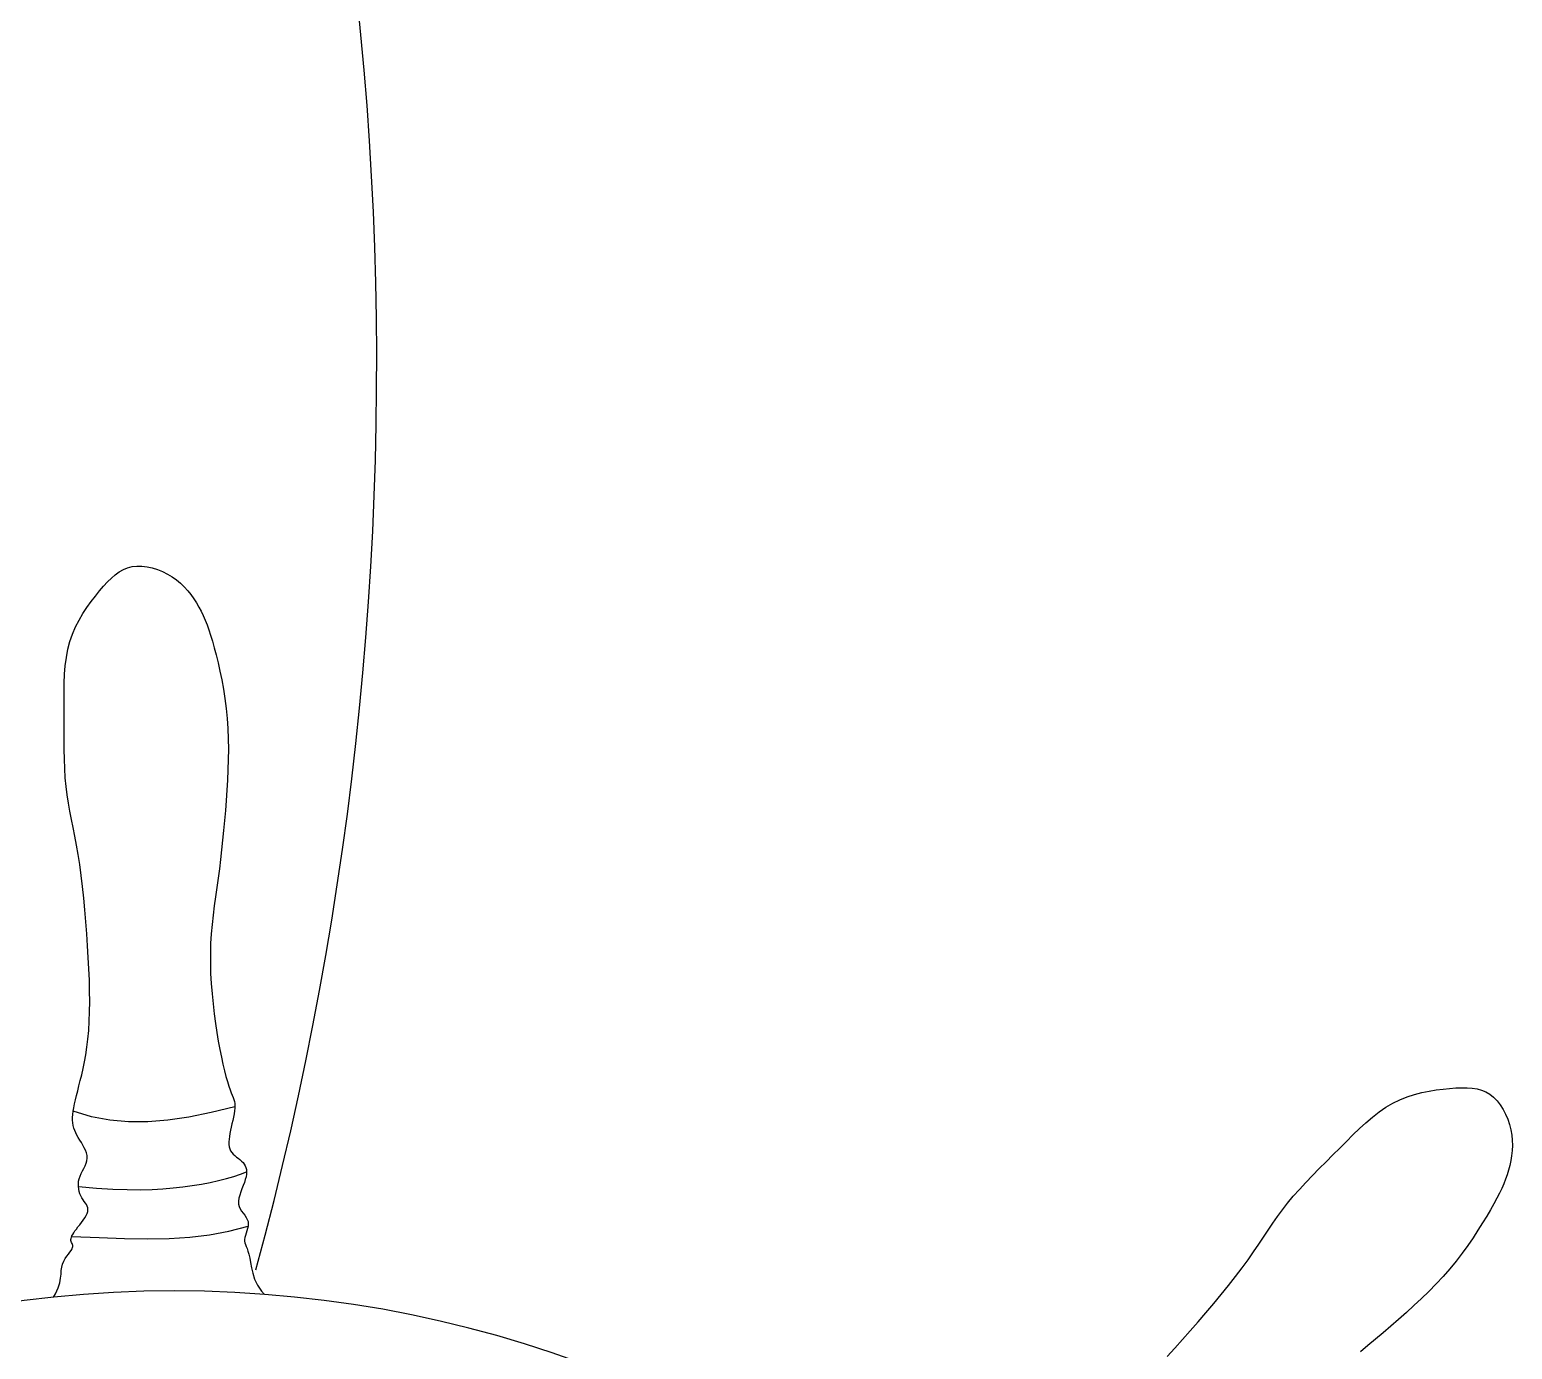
# Model space of a CAD drawing. Header units: millimetres. Extents: x -37 to 8970, y -2 to 4773.
# Drawn here: x 7654.2 to 7746.8, y 510.2 to 592.7 of the extents above; entities that cross this region are included whole.
import ezdxf

# ---------------------------------------------------------------- set-up
doc = ezdxf.new("R2010")
doc.units = ezdxf.units.MM

msp = doc.modelspace()

# ---------------------------------------------------------------- linework, layer by layer
at = {"color": 18, "true_color": 0x000000}
for p, q in [((7659.542, 558.637), (7659.789, 558.816)), ((7659.789, 558.816), (7660.045, 558.962)), ((7660.045, 558.962), (7660.311, 559.071)), ((7660.311, 559.071), (7660.593, 559.143)), ((7660.593, 559.143), (7660.892, 559.176)), ((7660.892, 559.176), (7661.205, 559.171)), ((7661.205, 559.171), (7661.527, 559.132)), ((7661.527, 559.132), (7661.853, 559.061)), ((7661.853, 559.061), (7662.178, 558.96)), ((7662.178, 558.96), (7662.496, 558.832)), ((7662.496, 558.832), (7662.804, 558.68)), ((7658.56, 557.622), (7658.812, 557.916)), ((7658.812, 557.916), (7659.057, 558.185)), ((7659.057, 558.185), (7659.299, 558.426)), ((7659.299, 558.426), (7659.542, 558.637)), ((7662.804, 558.68), (7663.096, 558.505)), ((7663.096, 558.505), (7663.369, 558.311)), ((7663.369, 558.311), (7663.621, 558.101)), ((7663.621, 558.101), (7663.854, 557.875)), ((7663.854, 557.875), (7664.07, 557.638)), ((7657.773, 556.597), (7658.036, 556.962)), ((7658.036, 556.962), (7658.3, 557.303)), ((7658.3, 557.303), (7658.56, 557.622)), ((7664.07, 557.638), (7664.269, 557.391)), ((7664.269, 557.391), (7664.451, 557.136)), ((7664.451, 557.136), (7664.619, 556.877)), ((7657.278, 555.804), (7657.519, 556.211)), ((7657.519, 556.211), (7657.773, 556.597)), ((7664.619, 556.877), (7664.772, 556.616)), ((7664.772, 556.616), (7664.913, 556.353)), ((7664.913, 556.353), (7665.043, 556.085)), ((7665.043, 556.085), (7665.164, 555.806)), ((7656.864, 554.929), (7657.058, 555.376)), ((7657.058, 555.376), (7657.278, 555.804)), ((7665.164, 555.806), (7665.279, 555.512)), ((7665.279, 555.512), (7665.391, 555.196)), ((7665.391, 555.196), (7665.5, 554.855)), ((7656.576, 553.976), (7656.702, 554.461)), ((7656.702, 554.461), (7656.864, 554.929)), ((7665.5, 554.855), (7665.61, 554.482)), ((7665.61, 554.482), (7665.724, 554.072)), ((7656.419, 552.952), (7656.483, 553.472)), ((7656.483, 553.472), (7656.576, 553.976)), ((7665.724, 554.072), (7665.841, 553.623)), ((7665.841, 553.623), (7665.961, 553.135)), ((7656.354, 551.865), (7656.377, 552.416)), ((7656.377, 552.416), (7656.419, 552.952)), ((7665.961, 553.135), (7666.079, 552.614)), ((7666.079, 552.614), (7666.193, 552.064)), ((7656.343, 551.3), (7656.354, 551.865)), ((7666.193, 552.064), (7666.298, 551.489)), ((7666.298, 551.489), (7666.393, 550.893)), ((7656.34, 550.722), (7656.343, 551.3)), ((7656.34, 550.132), (7656.34, 550.722)), ((7666.393, 550.893), (7666.474, 550.281)), ((7656.337, 548.926), (7656.339, 549.532)), ((7656.339, 549.532), (7656.34, 550.132)), ((7666.474, 550.281), (7666.536, 549.657)), ((7666.536, 549.657), (7666.579, 549.025)), ((7656.338, 548.317), (7656.337, 548.926)), ((7666.579, 549.025), (7666.602, 548.387)), ((7656.344, 547.711), (7656.338, 548.317)), ((7656.358, 547.112), (7656.344, 547.711)), ((7666.602, 548.387), (7666.61, 547.744)), ((7666.61, 547.744), (7666.602, 547.099)), ((7656.381, 546.525), (7656.358, 547.112)), ((7666.602, 547.099), (7666.582, 546.453)), ((7656.416, 545.953), (7656.381, 546.525)), ((7656.466, 545.402), (7656.416, 545.953)), ((7666.552, 545.809), (7666.513, 545.167)), ((7666.582, 546.453), (7666.552, 545.809)), ((7656.532, 544.873), (7656.466, 545.402)), ((7656.612, 544.361), (7656.532, 544.873)), ((7666.513, 545.167), (7666.469, 544.53)), ((7656.703, 543.856), (7656.612, 544.361)), ((7666.469, 544.53), (7666.42, 543.9)), ((7656.802, 543.351), (7656.703, 543.856)), ((7656.907, 542.837), (7656.802, 543.351)), ((7666.367, 543.276), (7666.311, 542.658)), ((7666.42, 543.9), (7666.367, 543.276)), ((7657.013, 542.305), (7656.907, 542.837)), ((7657.12, 541.747), (7657.013, 542.305)), ((7666.311, 542.658), (7666.25, 542.047)), ((7657.222, 541.154), (7657.12, 541.747)), ((7657.319, 540.521), (7657.222, 541.154)), ((7666.186, 541.443), (7666.117, 540.845)), ((7666.25, 542.047), (7666.186, 541.443)), ((7657.409, 539.851), (7657.319, 540.521)), ((7666.045, 540.254), (7665.968, 539.669)), ((7666.117, 540.845), (7666.045, 540.254)), ((7657.492, 539.152), (7657.409, 539.851)), ((7665.968, 539.669), (7665.889, 539.09)), ((7657.569, 538.43), (7657.492, 539.152)), ((7657.64, 537.692), (7657.569, 538.43)), ((7665.808, 538.515), (7665.73, 537.941)), ((7665.889, 539.09), (7665.808, 538.515)), ((7657.704, 536.946), (7657.64, 537.692)), ((7665.73, 537.941), (7665.657, 537.366)), ((7657.761, 536.197), (7657.704, 536.946)), ((7665.593, 536.785), (7665.54, 536.198)), ((7665.657, 537.366), (7665.593, 536.785)), ((7657.812, 535.454), (7657.761, 536.197)), ((7665.502, 535.6), (7665.482, 534.989)), ((7665.54, 536.198), (7665.502, 535.6)), ((7657.856, 534.722), (7657.812, 535.454)), ((7657.892, 534.004), (7657.856, 534.722)), ((7665.482, 534.989), (7665.482, 534.364)), ((7657.92, 533.303), (7657.892, 534.004)), ((7665.482, 534.364), (7665.501, 533.729)), ((7665.501, 533.729), (7665.536, 533.09)), ((7657.937, 532.623), (7657.92, 533.303)), ((7665.536, 533.09), (7665.586, 532.452)), ((7657.944, 531.966), (7657.937, 532.623)), ((7657.938, 531.334), (7657.944, 531.966)), ((7665.586, 532.452), (7665.649, 531.821)), ((7657.918, 530.731), (7657.938, 531.334)), ((7665.649, 531.821), (7665.721, 531.203)), ((7665.721, 531.203), (7665.802, 530.604)), ((7657.835, 529.621), (7657.884, 530.159)), ((7657.884, 530.159), (7657.918, 530.731)), ((7665.802, 530.604), (7665.889, 530.029)), ((7665.889, 530.029), (7665.981, 529.484)), ((7657.7, 528.641), (7657.773, 529.115)), ((7657.773, 529.115), (7657.835, 529.621)), ((7665.981, 529.484), (7666.074, 528.971)), ((7657.534, 527.781), (7657.62, 528.196)), ((7657.62, 528.196), (7657.7, 528.641)), ((7666.074, 528.971), (7666.17, 528.493)), ((7666.17, 528.493), (7666.266, 528.051)), ((7657.357, 527.032), (7657.446, 527.393)), ((7657.446, 527.393), (7657.534, 527.781)), ((7666.266, 528.051), (7666.361, 527.647)), ((7666.361, 527.647), (7666.455, 527.285)), ((7666.455, 527.285), (7666.545, 526.965)), ((7657.116, 526.09), (7657.191, 526.382)), ((7657.191, 526.382), (7657.271, 526.695)), ((7657.271, 526.695), (7657.357, 527.032)), ((7666.545, 526.965), (7666.632, 526.69)), ((7666.632, 526.69), (7666.713, 526.461)), ((7666.713, 526.461), (7666.787, 526.27)), ((7741.193, 526.276), (7741.646, 526.369)), ((7741.646, 526.369), (7742.089, 526.441)), ((7742.089, 526.441), (7742.518, 526.495)), ((7742.518, 526.495), (7742.927, 526.537)), ((7742.927, 526.537), (7743.313, 526.567)), ((7743.313, 526.567), (7743.676, 526.583)), ((7743.676, 526.583), (7744.018, 526.583)), ((7744.018, 526.583), (7744.339, 526.56)), ((7744.339, 526.56), (7744.641, 526.512)), ((7744.641, 526.512), (7744.924, 526.435)), ((7744.924, 526.435), (7745.19, 526.324)), ((7745.19, 526.324), (7745.44, 526.175)), ((7656.942, 525.335), (7656.991, 525.569)), ((7656.991, 525.569), (7657.049, 525.82)), ((7657.049, 525.82), (7657.116, 526.09)), ((7666.787, 526.27), (7666.854, 526.109)), ((7666.854, 526.109), (7666.911, 525.97)), ((7666.911, 525.97), (7666.958, 525.845)), ((7666.958, 525.845), (7666.994, 525.723)), ((7666.994, 525.723), (7667.016, 525.598)), ((7667.016, 525.598), (7667.023, 525.46)), ((7667.023, 525.46), (7667.016, 525.304)), ((7738.945, 525.362), (7739.378, 525.616)), ((7739.378, 525.616), (7739.823, 525.832)), ((7739.823, 525.832), (7740.277, 526.011)), ((7740.277, 526.011), (7740.735, 526.158)), ((7740.735, 526.158), (7741.193, 526.276)), ((7745.44, 526.175), (7745.675, 525.987)), ((7745.675, 525.987), (7745.893, 525.762)), ((7745.893, 525.762), (7746.093, 525.507)), ((7746.093, 525.507), (7746.273, 525.226)), ((7656.867, 524.725), (7656.879, 524.915)), ((7656.869, 524.547), (7656.867, 524.725)), ((7656.885, 524.379), (7656.869, 524.547)), ((7656.879, 524.915), (7656.905, 525.117)), ((7656.905, 525.117), (7656.942, 525.335)), ((7666.882, 524.54), (7666.835, 524.333)), ((7666.926, 524.745), (7666.882, 524.54)), ((7666.965, 524.942), (7666.926, 524.745)), ((7666.996, 525.13), (7666.965, 524.942)), ((7667.016, 525.304), (7666.996, 525.13)), ((7737.702, 524.399), (7738.11, 524.749)), ((7738.11, 524.749), (7738.524, 525.071)), ((7738.524, 525.071), (7738.945, 525.362)), ((7746.273, 525.226), (7746.431, 524.925)), ((7746.431, 524.925), (7746.566, 524.609)), ((7746.566, 524.609), (7746.676, 524.284)), ((7656.914, 524.219), (7656.885, 524.379)), ((7656.955, 524.065), (7656.914, 524.219)), ((7657.008, 523.915), (7656.955, 524.065)), ((7657.072, 523.766), (7657.008, 523.915)), ((7657.147, 523.618), (7657.072, 523.766)), ((7657.231, 523.468), (7657.147, 523.618)), ((7666.674, 523.542), (7666.652, 523.365)), ((7666.706, 523.729), (7666.674, 523.542)), ((7666.745, 523.924), (7666.706, 523.729)), ((7666.789, 524.126), (7666.745, 523.924)), ((7666.835, 524.333), (7666.789, 524.126)), ((7736.478, 523.228), (7736.889, 523.634)), ((7736.889, 523.634), (7737.296, 524.026)), ((7737.296, 524.026), (7737.702, 524.399)), ((7746.676, 524.284), (7746.759, 523.954)), ((7746.759, 523.954), (7746.814, 523.624)), ((7746.814, 523.624), (7746.844, 523.297)), ((7657.324, 523.314), (7657.231, 523.468)), ((7657.421, 523.157), (7657.324, 523.314)), ((7657.516, 522.997), (7657.421, 523.157)), ((7657.605, 522.835), (7657.516, 522.997)), ((7657.682, 522.672), (7657.605, 522.835)), ((7657.742, 522.509), (7657.682, 522.672)), ((7666.652, 523.365), (7666.64, 523.197)), ((7666.64, 523.197), (7666.642, 523.04)), ((7666.642, 523.04), (7666.659, 522.894)), ((7666.659, 522.894), (7666.693, 522.76)), ((7666.693, 522.76), (7666.745, 522.639)), ((7666.745, 522.639), (7666.818, 522.529)), ((7735.636, 522.388), (7736.061, 522.811)), ((7736.061, 522.811), (7736.478, 523.228)), ((7746.834, 522.652), (7746.8, 522.337)), ((7746.85, 522.972), (7746.834, 522.652)), ((7746.844, 523.297), (7746.85, 522.972)), ((7657.581, 521.54), (7657.659, 521.699)), ((7657.659, 521.699), (7657.724, 521.859)), ((7657.724, 521.859), (7657.77, 522.02)), ((7657.78, 522.345), (7657.742, 522.509)), ((7657.77, 522.02), (7657.791, 522.182)), ((7657.791, 522.182), (7657.78, 522.345)), ((7666.818, 522.529), (7666.907, 522.431)), ((7666.907, 522.431), (7667.008, 522.34)), ((7667.008, 522.34), (7667.116, 522.254)), ((7667.116, 522.254), (7667.226, 522.171)), ((7667.226, 522.171), (7667.335, 522.088)), ((7667.335, 522.088), (7667.437, 522.003)), ((7667.437, 522.003), (7667.528, 521.912)), ((7667.528, 521.912), (7667.604, 521.813)), ((7667.604, 521.813), (7667.664, 521.706)), ((7667.664, 521.706), (7667.708, 521.59)), ((7734.776, 521.529), (7735.206, 521.96)), ((7735.206, 521.96), (7735.636, 522.388)), ((7746.684, 521.726), (7746.608, 521.433)), ((7746.749, 522.028), (7746.684, 521.726)), ((7746.8, 522.337), (7746.749, 522.028)), ((7657.252, 520.734), (7657.288, 520.897)), ((7657.288, 520.897), (7657.345, 521.059)), ((7657.345, 521.059), (7657.418, 521.22)), ((7657.418, 521.22), (7657.499, 521.38)), ((7657.499, 521.38), (7657.581, 521.54)), ((7667.668, 520.85), (7667.608, 520.666)), ((7667.712, 521.022), (7667.668, 520.85)), ((7667.708, 521.59), (7667.734, 521.465)), ((7667.737, 521.181), (7667.712, 521.022)), ((7667.734, 521.465), (7667.744, 521.328)), ((7667.744, 521.328), (7667.737, 521.181)), ((7733.938, 520.663), (7734.352, 521.096)), ((7734.352, 521.096), (7734.776, 521.529)), ((7746.424, 520.866), (7746.313, 520.583)), ((7746.522, 521.147), (7746.424, 520.866)), ((7746.608, 521.433), (7746.522, 521.147)), ((7657.236, 520.572), (7657.252, 520.734)), ((7657.238, 520.411), (7657.236, 520.572)), ((7657.257, 520.254), (7657.238, 520.411)), ((7657.29, 520.103), (7657.257, 520.254)), ((7657.336, 519.958), (7657.29, 520.103)), ((7657.392, 519.822), (7657.336, 519.958)), ((7657.457, 519.696), (7657.392, 519.822)), ((7667.321, 519.871), (7667.272, 519.675)), ((7667.386, 520.071), (7667.321, 519.871)), ((7667.46, 520.273), (7667.386, 520.071)), ((7667.536, 520.472), (7667.46, 520.273)), ((7667.608, 520.666), (7667.536, 520.472)), ((7733.159, 519.802), (7733.539, 520.231)), ((7733.539, 520.231), (7733.938, 520.663)), ((7746.042, 519.992), (7745.878, 519.673)), ((7746.186, 520.293), (7746.042, 519.992)), ((7746.313, 520.583), (7746.186, 520.293)), ((7657.527, 519.58), (7657.457, 519.696)), ((7657.6, 519.474), (7657.527, 519.58)), ((7657.67, 519.374), (7657.6, 519.474)), ((7657.733, 519.276), (7657.67, 519.374)), ((7657.784, 519.179), (7657.733, 519.276)), ((7657.818, 519.078), (7657.784, 519.179)), ((7657.832, 518.972), (7657.818, 519.078)), ((7657.82, 518.857), (7657.832, 518.972)), ((7667.272, 519.675), (7667.246, 519.488)), ((7667.246, 519.488), (7667.25, 519.313)), ((7667.25, 519.313), (7667.288, 519.153)), ((7667.288, 519.153), (7667.354, 519.006)), ((7667.354, 519.006), (7667.438, 518.868)), ((7732.172, 518.538), (7732.478, 518.956)), ((7732.478, 518.956), (7732.805, 519.377)), ((7732.805, 519.377), (7733.159, 519.802)), ((7745.482, 518.962), (7745.247, 518.56)), ((7745.692, 519.331), (7745.482, 518.962)), ((7745.878, 519.673), (7745.692, 519.331)), ((7657.208, 517.884), (7657.316, 518.022)), ((7657.316, 518.022), (7657.426, 518.165)), ((7657.426, 518.165), (7657.532, 518.311)), ((7657.532, 518.311), (7657.631, 518.455)), ((7657.631, 518.455), (7657.715, 518.596)), ((7657.715, 518.596), (7657.78, 518.731)), ((7657.78, 518.731), (7657.82, 518.857)), ((7667.438, 518.868), (7667.533, 518.737)), ((7667.533, 518.737), (7667.629, 518.61)), ((7667.629, 518.61), (7667.718, 518.484)), ((7667.718, 518.484), (7667.79, 518.356)), ((7667.79, 518.356), (7667.837, 518.223)), ((7667.837, 518.223), (7667.853, 518.084)), ((7667.853, 518.084), (7667.842, 517.939)), ((7731.593, 517.689), (7731.88, 518.117)), ((7731.88, 518.117), (7732.172, 518.538)), ((7744.987, 518.131), (7744.702, 517.679)), ((7745.247, 518.56), (7744.987, 518.131)), ((7656.769, 517.093), (7656.779, 517.165)), ((7656.773, 517.028), (7656.769, 517.093)), ((7656.779, 517.165), (7656.801, 517.243)), ((7656.801, 517.243), (7656.836, 517.328)), ((7656.836, 517.328), (7656.884, 517.421)), ((7656.884, 517.421), (7656.946, 517.522)), ((7656.946, 517.522), (7657.021, 517.633)), ((7657.021, 517.633), (7657.108, 517.754)), ((7657.108, 517.754), (7657.208, 517.884)), ((7667.635, 517.227), (7667.614, 517.106)), ((7667.614, 517.106), (7667.615, 516.996)), ((7667.673, 517.359), (7667.635, 517.227)), ((7667.719, 517.499), (7667.673, 517.359)), ((7667.768, 517.644), (7667.719, 517.499)), ((7667.811, 517.791), (7667.768, 517.644)), ((7667.842, 517.939), (7667.811, 517.791)), ((7731.003, 516.8), (7731.303, 517.252)), ((7731.303, 517.252), (7731.593, 517.689)), ((7744.394, 517.21), (7744.062, 516.728)), ((7744.702, 517.679), (7744.394, 517.21)), ((7656.511, 516.054), (7656.61, 516.188)), ((7656.61, 516.188), (7656.704, 516.308)), ((7656.704, 516.308), (7656.784, 516.416)), ((7656.79, 516.967), (7656.773, 517.028)), ((7656.784, 516.416), (7656.843, 516.511)), ((7656.814, 516.909), (7656.79, 516.967)), ((7656.841, 516.853), (7656.814, 516.909)), ((7656.866, 516.795), (7656.841, 516.853)), ((7656.843, 516.511), (7656.878, 516.594)), ((7656.884, 516.734), (7656.866, 516.795)), ((7656.878, 516.594), (7656.889, 516.668)), ((7656.889, 516.668), (7656.884, 516.734)), ((7667.615, 516.996), (7667.635, 516.891)), ((7667.635, 516.891), (7667.671, 516.784)), ((7667.671, 516.784), (7667.718, 516.667)), ((7667.718, 516.667), (7667.773, 516.531)), ((7667.773, 516.531), (7667.832, 516.37)), ((7667.832, 516.37), (7667.89, 516.175)), ((7667.89, 516.175), (7667.943, 515.939)), ((7730.336, 515.838), (7730.683, 516.33)), ((7730.683, 516.33), (7731.003, 516.8)), ((7743.708, 516.24), (7743.332, 515.751)), ((7744.062, 516.728), (7743.708, 516.24)), ((7656.167, 515.162), (7656.194, 515.372)), ((7656.194, 515.372), (7656.247, 515.566)), ((7656.247, 515.566), (7656.322, 515.744)), ((7656.322, 515.744), (7656.413, 515.906)), ((7656.413, 515.906), (7656.511, 516.054)), ((7667.943, 515.939), (7667.992, 515.657)), ((7667.992, 515.657), (7668.048, 515.336)), ((7668.048, 515.336), (7668.128, 514.988)), ((7729.547, 514.785), (7729.957, 515.322)), ((7729.957, 515.322), (7730.336, 515.838)), ((7742.935, 515.265), (7742.518, 514.788)), ((7743.332, 515.751), (7742.935, 515.265)), ((7655.973, 514.069), (7656.072, 514.388)), ((7656.072, 514.388), (7656.124, 514.674)), ((7656.124, 514.674), (7656.15, 514.93)), ((7656.15, 514.93), (7656.167, 515.162)), ((7668.128, 514.988), (7668.249, 514.621)), ((7668.249, 514.621), (7668.426, 514.248)), ((7729.111, 514.231), (7729.547, 514.785)), ((7742.083, 514.32), (7741.634, 513.86)), ((7742.518, 514.788), (7742.083, 514.32)), ((7655.677, 513.499), (7655.809, 513.711)), ((7655.809, 513.711), (7655.973, 514.069)), ((7668.426, 514.248), (7668.676, 513.879)), ((7668.676, 513.879), (7668.877, 513.668)), ((7728.184, 513.095), (7728.655, 513.667)), ((7728.655, 513.667), (7729.111, 514.231)), ((7741.173, 513.41), (7740.702, 512.967)), ((7741.634, 513.86), (7741.173, 513.41)), ((7727.212, 511.952), (7727.701, 512.522)), ((7727.701, 512.522), (7728.184, 513.095)), ((7740.225, 512.533), (7739.744, 512.106)), ((7740.702, 512.967), (7740.225, 512.533)), ((7726.723, 511.391), (7727.212, 511.952)), ((7739.262, 511.687), (7738.782, 511.276)), ((7739.744, 512.106), (7739.262, 511.687)), ((7725.754, 510.309), (7726.236, 510.842)), ((7726.236, 510.842), (7726.723, 511.391)), ((7738.303, 510.872), (7737.826, 510.475)), ((7738.782, 511.276), (7738.303, 510.872)), ((7725.278, 509.794), (7725.754, 510.309)), ((7737.826, 510.475), (7737.352, 510.086))]:
    msp.add_line(p, q, dxfattribs=at)
for points in [[(7667.02, 525.382), (7665.536, 525.031), (7664.142, 524.752), (7662.825, 524.555), (7661.57, 524.449), (7660.365, 524.443), (7659.194, 524.546), (7658.046, 524.768), (7656.905, 525.117)], [(7657.238, 520.411), (7658.373, 520.312), (7659.385, 520.247), (7660.29, 520.214), (7661.105, 520.207), (7661.843, 520.226), (7662.523, 520.265), (7663.157, 520.321), (7663.764, 520.392), (7664.354, 520.474), (7664.927, 520.566), (7665.478, 520.669), (7666.002, 520.781), (7666.496, 520.904), (7666.954, 521.036), (7667.371, 521.177), (7667.744, 521.328)], [(7656.818, 517.285), (7658.539, 517.218), (7660.111, 517.168), (7661.56, 517.148), (7662.912, 517.171), (7664.19, 517.249), (7665.422, 517.394), (7666.63, 517.62), (7667.842, 517.939)]]:
    msp.add_lwpolyline(points, dxfattribs=at)
for centre, major_axis, start_param, end_param in [((7460.097, 571.766), (152.582, 152.582), 5.232525, 5.892674), ((7663.221, 440.24), (-52.076, 52.076), 3.926991, 10.210176)]:
    msp.add_ellipse(centre, major_axis=major_axis, ratio=1, start_param=start_param, end_param=end_param, dxfattribs=at)

doc.saveas('drawing.dxf')
